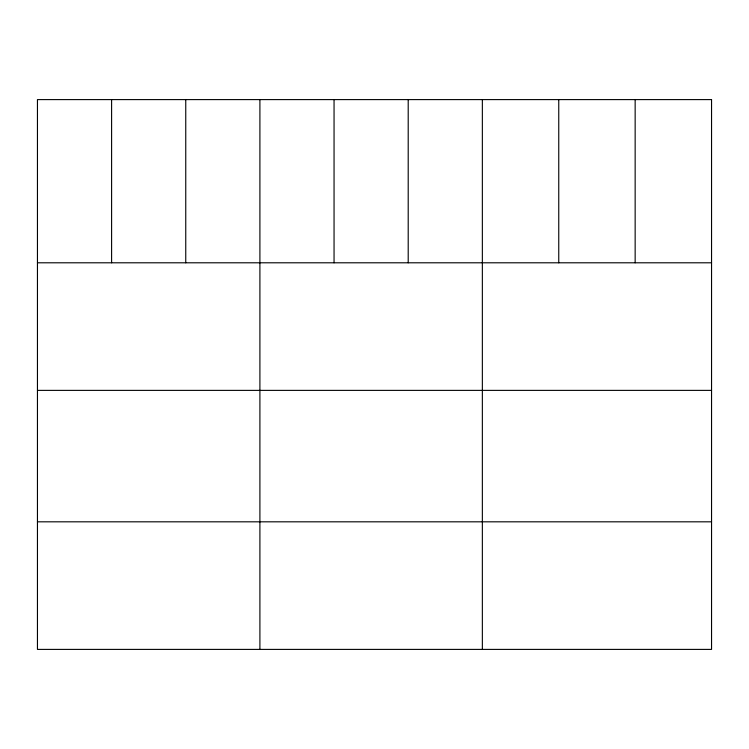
<?xml version="1.0" encoding="UTF-8"?>
<svg xmlns="http://www.w3.org/2000/svg" width="749" height="749" viewBox="0 0 749 749"><rect width="100%" height="100%" fill="white"/><g stroke="black" fill="none" stroke-linecap="round" stroke-linejoin="round"><path stroke-width="1.12" d="M37.45 262.796L711.55 262.796M37.45 390.379L711.55 390.379M37.45 521.819L711.55 521.819M635.152 99.598L635.152 262.796M558.754 99.598L558.754 262.796M482.356 99.598L482.356 649.402M408.205 99.598L408.205 262.796M334.054 99.598L334.054 262.796M259.903 99.598L259.903 649.402M185.752 99.598L185.752 262.796M111.601 99.598L111.601 262.796M711.55 99.598L37.45 99.598L37.45 649.402L711.55 649.402L711.55 99.598"/></g></svg>
